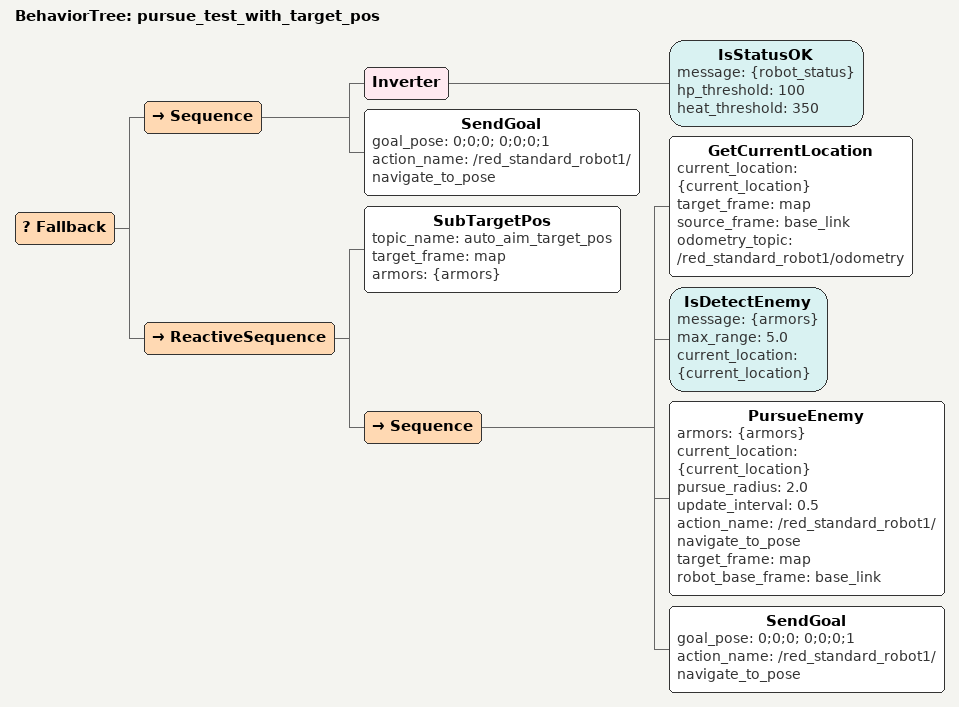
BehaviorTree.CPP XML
<?xml version="1.0" encoding="UTF-8"?>
<root BTCPP_format="4">
  <BehaviorTree ID="pursue_test_with_target_pos">
    <Fallback>
      <!-- 优先级最高：状态判断，如果状态不好，直接回家 -->
      <Sequence>
        <Inverter>
          <IsStatusOK message="{robot_status}"
                      hp_threshold="100"
                      heat_threshold="350"/>
        </Inverter>
        <!-- 状态不好，返回固定点 -->
        <SendGoal goal_pose="0;0;0; 0;0;0;1"
                  action_name="/red_standard_robot1/navigate_to_pose"/>
      </Sequence>

      <!-- 优先级次之：正常追击流程 -->
      <ReactiveSequence>
        <!-- 订阅目标位置话题（放在最开头，持续接收视觉信息，不影响后续节点执行） -->
        <!-- 即使没有检测到敌人，也返回成功，让后续节点自己判断 -->
        <!-- 视觉发送的坐标已经是目标坐标系，直接使用 -->
        <SubTargetPos topic_name="auto_aim_target_pos"
                     target_frame="map"
                     armors="{armors}"/>

        <Sequence>
          <!-- 获取当前位置 -->
          <GetCurrentLocation current_location="{current_location}"
                              target_frame="map"
                              source_frame="base_link"
                              odometry_topic="/red_standard_robot1/odometry"/>

          <!-- 检测是否有敌人在追击范围内（例如：5米内） -->
          <IsDetectEnemy message="{armors}"
                         max_range="5.0"
                         current_location="{current_location}"/>

          <!-- 持续追击敌人：持续发点，敌方有位移也重新发点 -->
          <PursueEnemy armors="{armors}"
                       current_location="{current_location}"
                       pursue_radius="2.0"
                       update_interval="0.5"
                       action_name="/red_standard_robot1/navigate_to_pose"
                       target_frame="map"
                       robot_base_frame="base_link"/>

          <!-- 追击停止后（敌人超出范围或没有敌人），返回固定点 -->
          <SendGoal goal_pose="0;0;0; 0;0;0;1"
                    action_name="/red_standard_robot1/navigate_to_pose"/>
        </Sequence>
      </ReactiveSequence>
    </Fallback>
  </BehaviorTree>

</root>
